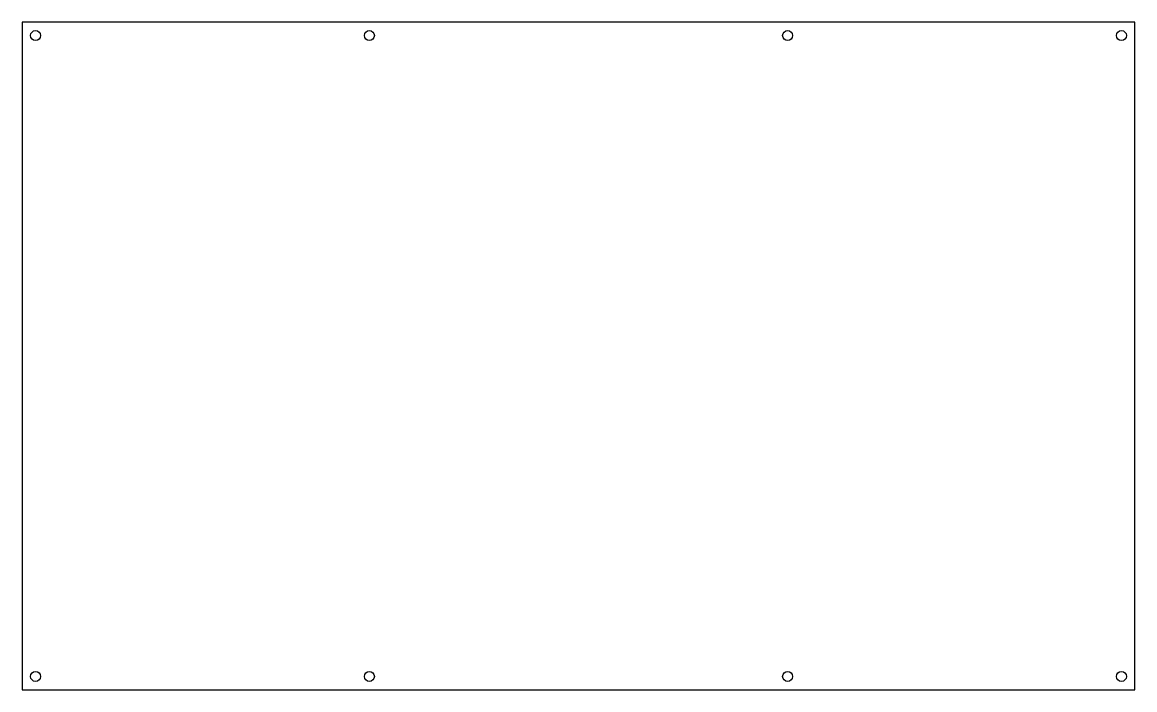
# Model space of a CAD drawing. Header units: millimetres. Extents: x -250 to 250, y -150 to 150.
import ezdxf

# ---------------------------------------------------------------- set-up
doc = ezdxf.new("R2010")
doc.units = ezdxf.units.MM

msp = doc.modelspace()

# ---------------------------------------------------------------- linework, layer by layer
at = {"color": 7, "linetype": 'Continuous', "lineweight": 25}
for p, q in [((250, 150), (-250, 150)), ((-250, 150), (-250, -150)), ((250, -150), (250, 150)), ((-250, -150), (250, -150))]:
    msp.add_line(p, q, dxfattribs=at)
for centre in [(-244, 144), (-94, 144), (94, 144), (244, 144), (-244, -144), (-94, -144), (94, -144), (244, -144)]:
    msp.add_circle(centre, 2.25, dxfattribs=at)

doc.saveas('drawing.dxf')
